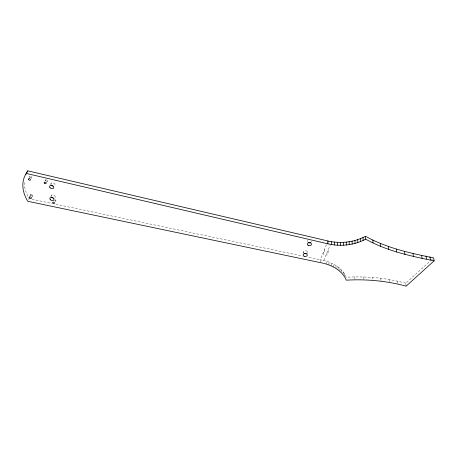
<?xml version="1.0" encoding="UTF-8"?>
<svg xmlns="http://www.w3.org/2000/svg" width="457" height="457" viewBox="0 0 457 457"><rect width="100%" height="100%" fill="white"/><g stroke="black" fill="none" stroke-linecap="round" stroke-linejoin="round"><path stroke-width="0.34" stroke-dasharray="2.29 1.71" d="M333.804 267.196L333.81 264.306L328.977 262.084L323.693 260.421L323.665 261.918M331.445 266.014L331.456 263.129M328.132 252.652L328.166 249.888M328.949 264.969L328.977 262.084M326.344 264.06L326.384 261.181M326.938 255.486L326.972 252.727M324.573 251.927L324.624 249.174M323.402 254.772L323.453 252.013M320.168 262.598L320.237 259.725L307.675 257.085M307.361 253.492L307.412 252.35M303.237 253.172L303.299 252.03M327.955 240.965L320.237 259.839L323.693 260.541L330.257 244.912M55.366 201.634L55.908 200.583A0.96 0.651 25.2 0 0 54.783 199.492M54.6 198.487L55.143 197.435M50.807 196.464L51.361 195.419M50.567 184.457L51.133 183.417M46.734 182.292L47.597 180.732M45.089 180.943L45.666 179.909M31.899 197.275L32.881 195.533M28.637 199.715L29.231 198.675A43.449 30.133 25.2 0 1 24.661 186.542L24.41 184.125A43.449 30.133 25.2 0 1 24.387 181.749M29.922 195.996L30.808 194.436M31.219 178.464L31.824 177.43A1.08 0.737 27.9 0 0 30.887 176.042A1.08 0.737 27.9 0 0 30.065 177.036A1.08 0.737 27.9 0 0 31.824 177.43M29.111 177.796L30.025 176.248M406.113 286.151L405.782 283.197L430.505 260.753M431.031 260.279L432.608 258.845M405.782 283.197C386.445 277.947 366.251 276.062 346.263 277.268C343.984 271.532 339.128 267.219 333.81 264.306M32.019 199.258L52.258 203.502M55.748 204.233L302.094 255.914M397.653 281.175L397.956 284.123M389.313 279.535L389.57 282.477M380.807 278.284L381.024 281.215M372.192 277.428L372.301 279.187M363.526 276.976L363.663 279.895M354.866 276.925L354.963 279.833M344.367 273.6L344.407 275.919M343.093 271.841L343.127 274.16M341.613 270.15L341.642 273.046M339.928 268.539L339.957 271.435M338.06 267.019L338.077 269.916M336.015 265.608L336.021 268.499M55.908 200.583A0.96 0.651 25.2 0 1 54.389 200.554M51.384 196.601A2.148 1.462 25.5 0 1 52.332 194.836A2.148 1.462 25.5 0 1 55.006 196.042A2.148 1.462 25.5 0 1 54.406 197.961M51.155 184.645A2.188 1.514 26.4 0 1 52.115 182.811A2.188 1.514 26.4 0 1 54.84 184.051A2.188 1.514 26.4 0 1 54.229 186.039M303.802 253.115A2.062 1.474 3.3 0 1 304.893 250.739A2.062 1.474 3.3 0 1 307.344 252.63M311.6 241.176A2.102 1.52 2.7 0 1 311.394 242.044M307.527 241.753A2.102 1.52 2.7 0 1 307.858 240.348M45.78 180.515A1.051 0.725 27 0 0 47.499 180.898A1.051 0.725 27 0 0 46.608 179.55A1.051 0.725 27 0 0 45.78 180.515M30.848 195.288A1.182 0.794 26.6 0 0 32.778 195.716A1.182 0.794 26.6 0 0 31.756 194.225A1.182 0.794 26.6 0 0 30.848 195.288"/><path stroke-width="0.69" d="M334.461 244.958L334.461 242.084L331.559 241.69L331.548 244.564C343.093 246.403 355.312 244.712 365.657 239.154C386.833 250.979 410.649 256.126 434.15 260.856L433.659 257.891C410.266 253.184 386.565 248.048 365.503 236.258C356.083 241.359 345.075 243.198 334.461 242.084M331.548 244.564L327.92 243.832L327.955 240.965L27.791 170.849L26.249 173.42A43.661 30.156 25.1 0 0 22.879 186.713L23.136 189.129A43.661 30.156 25.1 0 0 27.751 201.274L320.168 262.598C330.685 264.42 341.945 269.836 346.32 280.175C366.4 278.987 386.685 280.884 406.113 286.151L434.15 260.856M327.955 241.079L331.559 241.804M26.249 173.42L327.92 243.832M429.934 256.84L430.403 259.799M426.033 256.063L426.484 259.022M421.64 255.36L422.074 258.314M413.025 253.618L413.414 256.566M404.588 251.544L404.931 254.48M396.339 249.139L396.642 252.07M388.29 246.403L388.559 249.328M380.464 243.347L380.692 246.26M372.861 239.965L373.049 242.867M365.503 236.258L365.657 239.154M363.001 237.526L363.144 240.422M360.396 238.663L360.522 241.553M357.7 239.651L357.814 242.541M354.923 240.491L355.02 243.381M352.079 241.182L352.164 244.072M349.188 241.724L349.257 244.609M346.257 242.107L346.315 244.992M343.31 242.336L343.35 245.215M340.351 242.41L340.379 245.289M337.397 242.324L337.409 245.203M25.935 174.42A43.449 30.133 25.2 0 1 27.791 170.849M53.28 197.972A2.148 1.462 25.5 0 1 51.835 197.201M53.086 186.056A2.188 1.514 26.4 0 1 51.618 185.262M306.379 253.492A2.062 1.474 3.3 0 1 304.442 253.481M310.554 242.661A2.102 1.52 2.7 0 1 308.229 242.49M52.881 203.005A0.96 0.651 25.1 0 0 54.463 203.354A0.96 0.651 25.1 0 0 53.658 202.148A0.96 0.651 25.1 0 0 52.881 203.005M44.335 183.108A1.057 0.725 26.8 0 0 46.066 183.497A1.057 0.725 26.8 0 0 45.169 182.143A1.057 0.725 26.8 0 0 44.335 183.108M29.368 197.887A1.188 0.794 26.4 0 0 31.31 198.315A1.188 0.794 26.4 0 0 30.282 196.83A1.188 0.794 26.4 0 0 29.368 197.887M28.545 179.618A1.085 0.737 27.7 0 0 30.311 180.012A1.085 0.737 27.7 0 0 29.368 178.624A1.085 0.737 27.7 0 0 28.545 179.618M50.27 199.623A2.154 1.462 25.4 0 0 53.777 200.057A2.154 1.462 25.4 0 0 51.59 197.447A2.154 1.462 25.4 0 0 50.27 199.623M50.024 187.667A2.199 1.514 26.2 0 0 53.595 188.101A2.199 1.514 26.2 0 0 51.361 185.411A2.199 1.514 26.2 0 0 50.024 187.667M304.054 256.234A2.074 1.474 3.3 0 0 307.281 255.206A2.074 1.474 3.3 0 0 304.305 253.692A2.074 1.474 3.3 0 0 304.054 256.234M308.207 245.403A2.114 1.52 2.8 0 0 311.497 244.329A2.114 1.52 2.8 0 0 308.475 242.776A2.114 1.52 2.8 0 0 308.207 245.403"/></g></svg>
